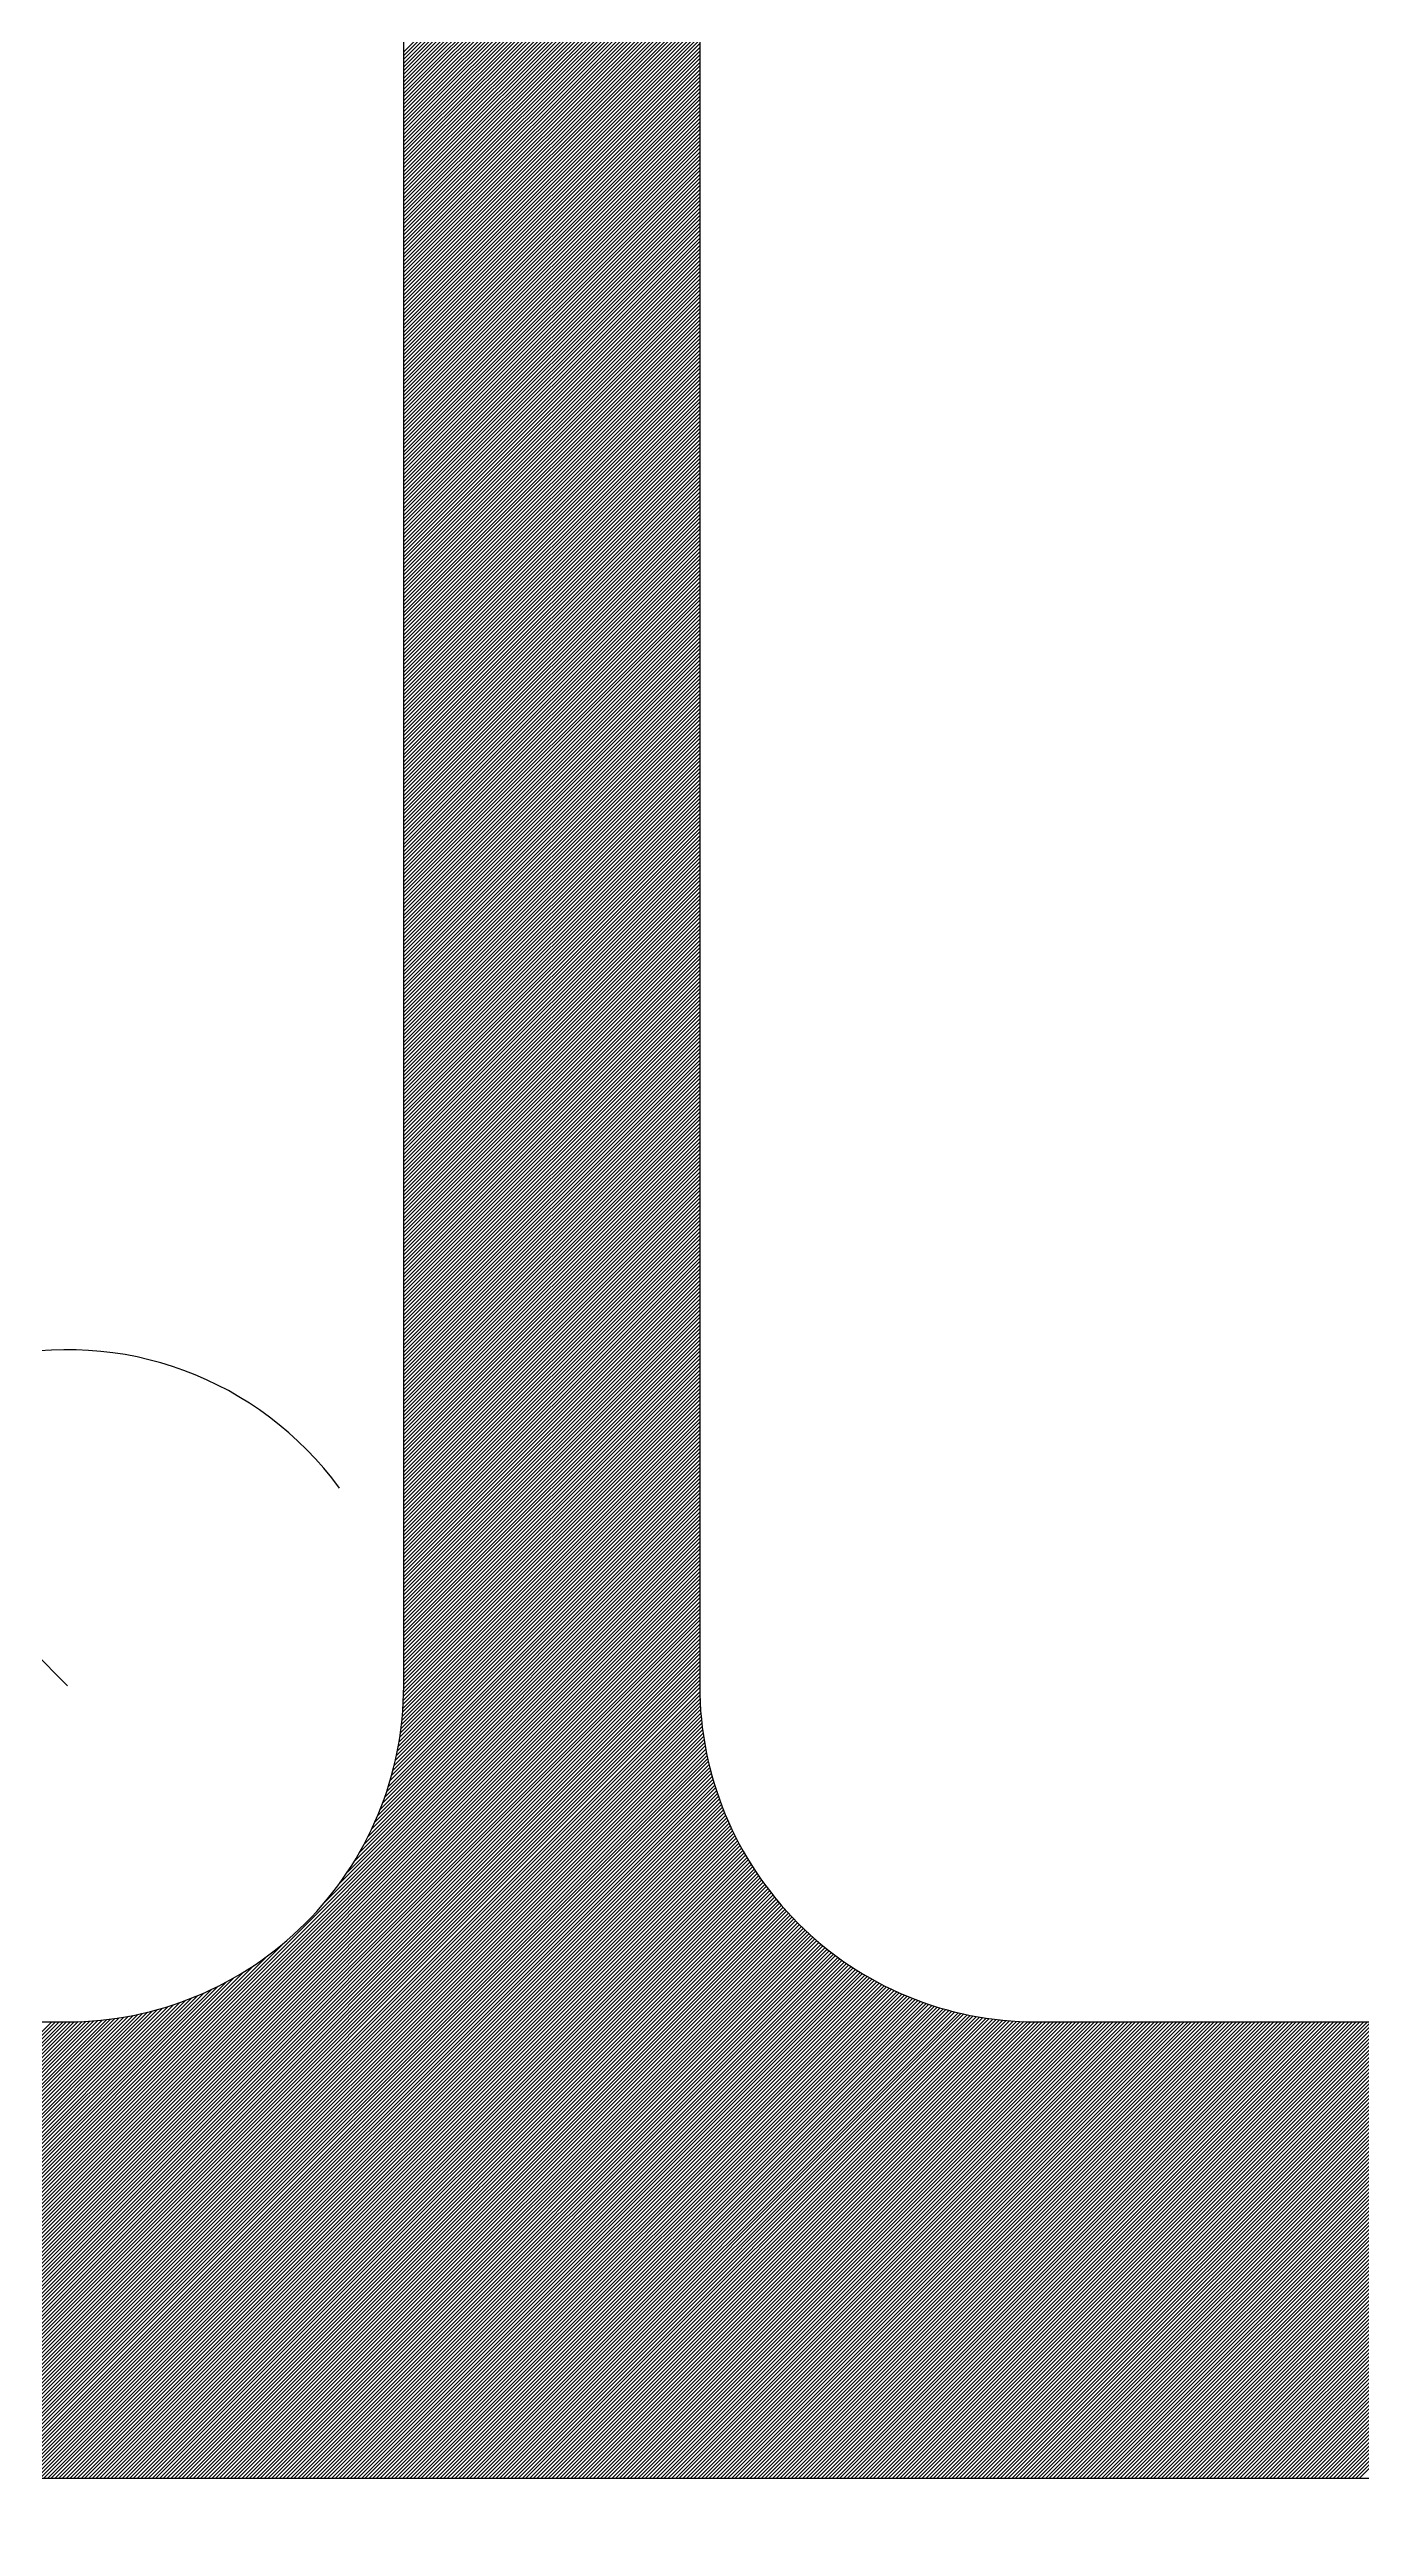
# Model space of a CAD drawing. Extents: x 7 to 3068, y 44 to 931.
# Drawn here: x 285.9 to 348, y 154.5 to 271.7 of the extents above; entities that cross this region are included whole.
import ezdxf

# ---------------------------------------------------------------- set-up
doc = ezdxf.new("R2010")
doc.units = 0
doc.layers.get('0').update_dxf_attribs({"linetype": 'CONTINUOUS'})
doc.layers.get('DEFPOINTS').update_dxf_attribs({"linetype": 'CONTINUOUS'})
doc.styles.get("Standard").update_dxf_attribs({"font": 'simplex.shx'})
doc.dimstyles.get("Standard").update_dxf_attribs({"dimtxt": 0.18, "dimasz": 0.18, "dimexe": 0.18, "dimexo": 0.0625, "dimgap": 0.09, "dimtad": 0, "dimtih": 1, "dimtoh": 1, "dimzin": 0, "dimcen": 0.09, "dimazin": 3, "dimtfac": 1, "dimtofl": 0, "dimtmove": 0, "dimatfit": 3})

# ---------------------------------------------------------------- blocks, each defined once
blk = doc.blocks.new('*X50')
at = {"color": 0}
for p, q in [((302.67, 271.58), (316.67, 285.58)), ((302.67, 271.4), (316.67, 285.4)), ((302.67, 271.23), (316.67, 285.23)), ((302.67, 271.05), (316.67, 285.05)), ((302.67, 270.87), (316.67, 284.87)), ((302.67, 270.69), (316.67, 284.69)), ((302.67, 270.52), (316.67, 284.52)), ((302.67, 270.34), (316.67, 284.34)), ((302.67, 270.16), (316.67, 284.16)), ((302.67, 269.99), (316.67, 283.99)), ((302.67, 269.81), (316.67, 283.81)), ((302.67, 269.63), (316.67, 283.63)), ((302.67, 269.46), (316.67, 283.46)), ((302.67, 269.28), (316.67, 283.28)), ((302.67, 269.1), (316.67, 283.1)), ((302.67, 268.93), (316.67, 282.93)), ((302.67, 268.75), (316.67, 282.75)), ((302.67, 268.57), (316.67, 282.57)), ((302.67, 268.4), (316.67, 282.4)), ((302.67, 268.22), (316.67, 282.22)), ((302.67, 268.04), (316.67, 282.04)), ((302.67, 267.87), (316.67, 281.87)), ((302.67, 267.69), (316.67, 281.69)), ((302.67, 267.51), (316.67, 281.51)), ((302.67, 267.34), (316.67, 281.34)), ((302.67, 267.16), (316.67, 281.16)), ((302.67, 266.98), (316.67, 280.98)), ((302.67, 266.81), (316.67, 280.81)), ((302.67, 266.63), (316.67, 280.63)), ((302.67, 266.45), (316.67, 280.45)), ((302.67, 266.28), (316.67, 280.28)), ((302.67, 266.1), (316.67, 280.1)), ((302.67, 265.92), (316.67, 279.92)), ((302.67, 265.75), (316.67, 279.75)), ((302.67, 265.57), (316.67, 279.57)), ((302.67, 265.39), (316.67, 279.39)), ((302.67, 265.21), (316.67, 279.21)), ((302.67, 265.04), (316.67, 279.04)), ((302.67, 264.86), (316.67, 278.86)), ((302.67, 264.68), (316.67, 278.68)), ((302.67, 264.51), (316.67, 278.51)), ((302.67, 264.33), (316.67, 278.33)), ((302.67, 264.15), (316.67, 278.15)), ((302.67, 263.98), (316.67, 277.98)), ((302.67, 263.8), (316.67, 277.8)), ((302.67, 263.62), (316.67, 277.62)), ((302.67, 263.45), (316.67, 277.45)), ((302.67, 263.27), (316.67, 277.27)), ((302.67, 263.09), (316.67, 277.09)), ((302.67, 262.92), (316.67, 276.92)), ((302.67, 262.74), (316.67, 276.74)), ((302.67, 262.56), (316.67, 276.56)), ((302.67, 262.39), (316.67, 276.39)), ((302.67, 262.21), (316.67, 276.21)), ((302.67, 262.03), (316.67, 276.03)), ((302.67, 261.86), (316.67, 275.86)), ((302.67, 261.68), (316.67, 275.68)), ((302.67, 261.5), (316.67, 275.5)), ((302.67, 261.33), (316.67, 275.33)), ((302.67, 261.15), (316.67, 275.15)), ((302.67, 260.97), (316.67, 274.97)), ((302.67, 260.8), (316.67, 274.8)), ((302.67, 260.62), (316.67, 274.62)), ((302.67, 260.44), (316.67, 274.44)), ((302.67, 260.27), (316.67, 274.27)), ((302.67, 260.09), (316.67, 274.09)), ((302.67, 259.91), (316.67, 273.91)), ((302.67, 259.73), (316.67, 273.73)), ((302.67, 259.56), (316.67, 273.56)), ((302.67, 259.38), (316.67, 273.38)), ((302.67, 259.2), (316.67, 273.2)), ((302.67, 259.03), (316.67, 273.03)), ((302.67, 258.85), (316.67, 272.85)), ((302.67, 258.67), (316.67, 272.67)), ((302.67, 258.5), (316.67, 272.5)), ((302.67, 258.32), (316.67, 272.32)), ((302.67, 258.14), (316.67, 272.14)), ((302.67, 257.97), (316.67, 271.97)), ((302.67, 257.79), (316.67, 271.79)), ((302.67, 257.61), (316.67, 271.61)), ((302.67, 257.44), (316.67, 271.44)), ((302.67, 257.26), (316.67, 271.26)), ((302.67, 257.08), (316.67, 271.08)), ((302.67, 256.91), (316.67, 270.91)), ((302.67, 256.73), (316.67, 270.73)), ((302.67, 256.55), (316.67, 270.55)), ((302.67, 256.38), (316.67, 270.38)), ((302.67, 256.2), (316.67, 270.2)), ((302.67, 256.02), (316.67, 270.02)), ((302.67, 255.85), (316.67, 269.85)), ((302.67, 255.67), (316.67, 269.67)), ((302.67, 255.49), (316.67, 269.49)), ((302.67, 255.32), (316.67, 269.32)), ((302.67, 255.14), (316.67, 269.14)), ((302.67, 254.96), (316.67, 268.96)), ((302.67, 254.79), (316.67, 268.79)), ((302.67, 254.61), (316.67, 268.61)), ((302.67, 254.43), (316.67, 268.43)), ((302.67, 254.25), (316.67, 268.25)), ((302.67, 254.08), (316.67, 268.08)), ((302.67, 253.9), (316.67, 267.9)), ((302.67, 253.72), (316.67, 267.72)), ((302.67, 253.55), (316.67, 267.55)), ((302.67, 253.37), (316.67, 267.37)), ((302.67, 253.19), (316.67, 267.19)), ((302.67, 253.02), (316.67, 267.02)), ((302.67, 252.84), (316.67, 266.84)), ((302.67, 252.66), (316.67, 266.66)), ((302.67, 252.49), (316.67, 266.49)), ((302.67, 252.31), (316.67, 266.31)), ((302.67, 252.13), (316.67, 266.13)), ((302.67, 251.96), (316.67, 265.96)), ((302.67, 251.78), (316.67, 265.78)), ((302.67, 251.6), (316.67, 265.6)), ((302.67, 251.43), (316.67, 265.43)), ((302.67, 251.25), (316.67, 265.25)), ((302.67, 251.07), (316.67, 265.07)), ((302.67, 250.9), (316.67, 264.9)), ((302.67, 250.72), (316.67, 264.72)), ((302.67, 250.54), (316.67, 264.54)), ((302.67, 250.37), (316.67, 264.37)), ((302.67, 250.19), (316.67, 264.19)), ((302.67, 250.01), (316.67, 264.01)), ((302.67, 249.84), (316.67, 263.84)), ((302.67, 249.66), (316.67, 263.66)), ((302.67, 249.48), (316.67, 263.48)), ((302.67, 249.31), (316.67, 263.31)), ((302.67, 249.13), (316.67, 263.13)), ((302.67, 248.95), (316.67, 262.95)), ((302.67, 248.77), (316.67, 262.77)), ((302.67, 248.6), (316.67, 262.6)), ((302.67, 248.42), (316.67, 262.42)), ((302.67, 248.24), (316.67, 262.24)), ((302.67, 248.07), (316.67, 262.07)), ((302.67, 247.89), (316.67, 261.89)), ((302.67, 247.71), (316.67, 261.71)), ((302.67, 247.54), (316.67, 261.54)), ((302.67, 247.36), (316.67, 261.36)), ((302.67, 247.18), (316.67, 261.18)), ((302.67, 247.01), (316.67, 261.01)), ((302.67, 246.83), (316.67, 260.83)), ((302.67, 246.65), (316.67, 260.65)), ((302.67, 246.48), (316.67, 260.48)), ((302.67, 246.3), (316.67, 260.3)), ((302.67, 246.12), (316.67, 260.12)), ((302.67, 245.95), (316.67, 259.95)), ((302.67, 245.77), (316.67, 259.77)), ((302.67, 245.59), (316.67, 259.59)), ((302.67, 245.42), (316.67, 259.42)), ((302.67, 245.24), (316.67, 259.24)), ((302.67, 245.06), (316.67, 259.06)), ((302.67, 244.89), (316.67, 258.89)), ((302.67, 244.71), (316.67, 258.71)), ((302.67, 244.53), (316.67, 258.53)), ((302.67, 244.36), (316.67, 258.36)), ((302.67, 244.18), (316.67, 258.18)), ((302.67, 244), (316.67, 258)), ((302.67, 243.82), (316.67, 257.82)), ((302.67, 243.65), (316.67, 257.65)), ((302.67, 243.47), (316.67, 257.47)), ((302.67, 243.29), (316.67, 257.29)), ((302.67, 243.12), (316.67, 257.12)), ((302.67, 242.94), (316.67, 256.94)), ((302.67, 242.76), (316.67, 256.76)), ((302.67, 242.59), (316.67, 256.59)), ((302.67, 242.41), (316.67, 256.41)), ((302.67, 242.23), (316.67, 256.23)), ((302.67, 242.06), (316.67, 256.06)), ((302.67, 241.88), (316.67, 255.88)), ((302.67, 241.7), (316.67, 255.7)), ((302.67, 241.53), (316.67, 255.53)), ((302.67, 241.35), (316.67, 255.35)), ((302.67, 241.17), (316.67, 255.17)), ((302.67, 241), (316.67, 255)), ((302.67, 240.82), (316.67, 254.82)), ((302.67, 240.64), (316.67, 254.64)), ((302.67, 240.47), (316.67, 254.47)), ((302.67, 240.29), (316.67, 254.29)), ((302.67, 240.11), (316.67, 254.11)), ((302.67, 239.94), (316.67, 253.94)), ((302.67, 239.76), (316.67, 253.76)), ((302.67, 239.58), (316.67, 253.58)), ((302.67, 239.41), (316.67, 253.41)), ((302.67, 239.23), (316.67, 253.23)), ((302.67, 239.05), (316.67, 253.05)), ((302.67, 238.88), (316.67, 252.88)), ((302.67, 238.7), (316.67, 252.7)), ((302.67, 238.52), (316.67, 252.52)), ((302.67, 238.34), (316.67, 252.34)), ((302.67, 238.17), (316.67, 252.17)), ((302.67, 237.99), (316.67, 251.99)), ((302.67, 237.81), (316.67, 251.81)), ((302.67, 237.64), (316.67, 251.64)), ((302.67, 237.46), (316.67, 251.46)), ((302.67, 237.28), (316.67, 251.28)), ((302.67, 237.11), (316.67, 251.11)), ((302.67, 236.93), (316.67, 250.93)), ((302.67, 236.75), (316.67, 250.75)), ((302.67, 236.58), (316.67, 250.58)), ((302.67, 236.4), (316.67, 250.4)), ((302.67, 236.22), (316.67, 250.22)), ((302.67, 236.05), (316.67, 250.05)), ((302.67, 235.87), (316.67, 249.87)), ((302.67, 235.69), (316.67, 249.69)), ((302.67, 235.52), (316.67, 249.52)), ((302.67, 235.34), (316.67, 249.34)), ((302.67, 235.16), (316.67, 249.16)), ((302.67, 234.99), (316.67, 248.99)), ((302.67, 234.81), (316.67, 248.81)), ((302.67, 234.63), (316.67, 248.63)), ((302.67, 234.46), (316.67, 248.46)), ((302.67, 234.28), (316.67, 248.28)), ((302.67, 234.1), (316.67, 248.1)), ((302.67, 233.93), (316.67, 247.93)), ((302.67, 233.75), (316.67, 247.75)), ((302.67, 233.57), (316.67, 247.57)), ((302.67, 233.4), (316.67, 247.4)), ((302.67, 233.22), (316.67, 247.22)), ((302.67, 233.04), (316.67, 247.04)), ((302.67, 232.86), (316.67, 246.86)), ((302.67, 232.69), (316.67, 246.69)), ((302.67, 232.51), (316.67, 246.51)), ((302.67, 232.33), (316.67, 246.33)), ((302.67, 232.16), (316.67, 246.16)), ((302.67, 231.98), (316.67, 245.98)), ((302.67, 231.8), (316.67, 245.8)), ((302.67, 231.63), (316.67, 245.63)), ((302.67, 231.45), (316.67, 245.45)), ((302.67, 231.27), (316.67, 245.27)), ((302.67, 231.1), (316.67, 245.1)), ((302.67, 230.92), (316.67, 244.92)), ((302.67, 230.74), (316.67, 244.74)), ((302.67, 230.57), (316.67, 244.57)), ((302.67, 230.39), (316.67, 244.39)), ((302.67, 230.21), (316.67, 244.21)), ((302.67, 230.04), (316.67, 244.04)), ((302.67, 229.86), (316.67, 243.86)), ((302.67, 229.68), (316.67, 243.68)), ((302.67, 229.51), (316.67, 243.51)), ((302.67, 229.33), (316.67, 243.33)), ((302.67, 229.15), (316.67, 243.15)), ((302.67, 228.98), (316.67, 242.98)), ((302.67, 228.8), (316.67, 242.8)), ((302.67, 228.62), (316.67, 242.62)), ((302.67, 228.45), (316.67, 242.45)), ((302.67, 228.27), (316.67, 242.27)), ((302.67, 228.09), (316.67, 242.09)), ((302.67, 227.92), (316.67, 241.92)), ((302.67, 227.74), (316.67, 241.74)), ((302.67, 227.56), (316.67, 241.56)), ((302.67, 227.38), (316.67, 241.38)), ((302.67, 227.21), (316.67, 241.21)), ((302.67, 227.03), (316.67, 241.03)), ((302.67, 226.85), (316.67, 240.85)), ((302.67, 226.68), (316.67, 240.68)), ((302.67, 226.5), (316.67, 240.5)), ((302.67, 226.32), (316.67, 240.32)), ((302.67, 226.15), (316.67, 240.15)), ((302.67, 225.97), (316.67, 239.97)), ((302.67, 225.79), (316.67, 239.79)), ((302.67, 225.62), (316.67, 239.62)), ((302.67, 225.44), (316.67, 239.44)), ((302.67, 225.26), (316.67, 239.26)), ((302.67, 225.09), (316.67, 239.09)), ((302.67, 224.91), (316.67, 238.91)), ((302.67, 224.73), (316.67, 238.73)), ((302.67, 224.56), (316.67, 238.56)), ((302.67, 224.38), (316.67, 238.38)), ((302.67, 224.2), (316.67, 238.2)), ((302.67, 224.03), (316.67, 238.03)), ((302.67, 223.85), (316.67, 237.85)), ((302.67, 223.67), (316.67, 237.67)), ((302.67, 223.5), (316.67, 237.5)), ((302.67, 223.32), (316.67, 237.32)), ((302.67, 223.14), (316.67, 237.14)), ((302.67, 222.97), (316.67, 236.97)), ((302.67, 222.79), (316.67, 236.79)), ((302.67, 222.61), (316.67, 236.61)), ((302.67, 222.43), (316.67, 236.43)), ((302.67, 222.26), (316.67, 236.26)), ((302.67, 222.08), (316.67, 236.08)), ((302.67, 221.9), (316.67, 235.9)), ((302.67, 221.73), (316.67, 235.73)), ((302.67, 221.55), (316.67, 235.55)), ((302.67, 221.37), (316.67, 235.37)), ((302.67, 221.2), (316.67, 235.2)), ((302.67, 221.02), (316.67, 235.02)), ((302.67, 220.84), (316.67, 234.84)), ((302.67, 220.67), (316.67, 234.67)), ((302.67, 220.49), (316.67, 234.49)), ((302.67, 220.31), (316.67, 234.31)), ((302.67, 220.14), (316.67, 234.14)), ((302.67, 219.96), (316.67, 233.96)), ((302.67, 219.78), (316.67, 233.78)), ((302.67, 219.61), (316.67, 233.61)), ((302.67, 219.43), (316.67, 233.43)), ((302.67, 219.25), (316.67, 233.25)), ((302.67, 219.08), (316.67, 233.08)), ((302.67, 218.9), (316.67, 232.9)), ((302.67, 218.72), (316.67, 232.72)), ((302.67, 218.55), (316.67, 232.55)), ((302.67, 218.37), (316.67, 232.37)), ((302.67, 218.19), (316.67, 232.19)), ((302.67, 218.02), (316.67, 232.02)), ((302.67, 217.84), (316.67, 231.84)), ((302.67, 217.66), (316.67, 231.66)), ((302.67, 217.49), (316.67, 231.49)), ((302.67, 217.31), (316.67, 231.31)), ((302.67, 217.13), (316.67, 231.13)), ((302.67, 216.95), (316.67, 230.95)), ((302.67, 216.78), (316.67, 230.78)), ((302.67, 216.6), (316.67, 230.6)), ((302.67, 216.42), (316.67, 230.42)), ((302.67, 216.25), (316.67, 230.25)), ((302.67, 216.07), (316.67, 230.07)), ((302.67, 215.89), (316.67, 229.89)), ((302.67, 215.72), (316.67, 229.72)), ((302.67, 215.54), (316.67, 229.54)), ((302.67, 215.36), (316.67, 229.36)), ((302.67, 215.19), (316.67, 229.19)), ((302.67, 215.01), (316.67, 229.01)), ((302.67, 214.83), (316.67, 228.83)), ((302.67, 214.66), (316.67, 228.66)), ((302.67, 214.48), (316.67, 228.48)), ((302.67, 214.3), (316.67, 228.3)), ((302.67, 214.13), (316.67, 228.13)), ((302.67, 213.95), (316.67, 227.95)), ((302.67, 213.77), (316.67, 227.77)), ((302.67, 213.6), (316.67, 227.6)), ((302.67, 213.42), (316.67, 227.42)), ((302.67, 213.24), (316.67, 227.24)), ((302.67, 213.07), (316.67, 227.07)), ((302.67, 212.89), (316.67, 226.89)), ((302.67, 212.71), (316.67, 226.71)), ((302.67, 212.54), (316.67, 226.54)), ((302.67, 212.36), (316.67, 226.36)), ((302.67, 212.18), (316.67, 226.18)), ((302.67, 212.01), (316.67, 226.01)), ((302.67, 211.83), (316.67, 225.83)), ((302.67, 211.65), (316.67, 225.65)), ((302.67, 211.47), (316.67, 225.47)), ((302.67, 211.3), (316.67, 225.3)), ((302.67, 211.12), (316.67, 225.12)), ((302.67, 210.94), (316.67, 224.94)), ((302.67, 210.77), (316.67, 224.77)), ((302.67, 210.59), (316.67, 224.59)), ((302.67, 210.41), (316.67, 224.41)), ((302.67, 210.24), (316.67, 224.24)), ((302.67, 210.06), (316.67, 224.06)), ((302.67, 209.88), (316.67, 223.88)), ((302.67, 209.71), (316.67, 223.71)), ((302.67, 209.53), (316.67, 223.53)), ((302.67, 209.35), (316.67, 223.35)), ((302.67, 209.18), (316.67, 223.18)), ((302.67, 209), (316.67, 223)), ((302.67, 208.82), (316.67, 222.82)), ((302.67, 208.65), (316.67, 222.65)), ((302.67, 208.47), (316.67, 222.47)), ((302.67, 208.29), (316.67, 222.29)), ((302.67, 208.12), (316.67, 222.12)), ((302.67, 207.94), (316.67, 221.94)), ((302.67, 207.76), (316.67, 221.76)), ((302.67, 207.59), (316.67, 221.59)), ((302.67, 207.41), (316.67, 221.41)), ((302.67, 207.23), (316.67, 221.23)), ((302.67, 207.06), (316.67, 221.06)), ((302.67, 206.88), (316.67, 220.88)), ((302.67, 206.7), (316.67, 220.7)), ((302.67, 206.53), (316.67, 220.53)), ((302.67, 206.35), (316.67, 220.35)), ((302.67, 206.17), (316.67, 220.17)), ((302.67, 205.99), (316.67, 219.99)), ((302.67, 205.82), (316.67, 219.82)), ((302.67, 205.64), (316.67, 219.64)), ((302.67, 205.46), (316.67, 219.46)), ((302.67, 205.29), (316.67, 219.29)), ((302.67, 205.11), (316.67, 219.11)), ((302.67, 204.93), (316.67, 218.93)), ((302.67, 204.76), (316.67, 218.76)), ((302.67, 204.58), (316.67, 218.58)), ((302.67, 204.4), (316.67, 218.4)), ((302.67, 204.23), (316.67, 218.23)), ((302.67, 204.05), (316.67, 218.05)), ((302.67, 203.87), (316.67, 217.87)), ((302.67, 203.7), (316.67, 217.7)), ((302.67, 203.52), (316.67, 217.52)), ((302.67, 203.34), (316.67, 217.34)), ((302.67, 203.17), (316.67, 217.17)), ((302.67, 202.99), (316.67, 216.99)), ((302.67, 202.81), (316.67, 216.81)), ((302.67, 202.64), (316.67, 216.64)), ((302.67, 202.46), (316.67, 216.46)), ((302.67, 202.28), (316.67, 216.28)), ((302.67, 202.11), (316.67, 216.11)), ((302.67, 201.93), (316.67, 215.93)), ((302.67, 201.75), (316.67, 215.75)), ((302.67, 201.58), (316.67, 215.58)), ((302.67, 201.4), (316.67, 215.4)), ((302.67, 201.22), (316.67, 215.22)), ((302.67, 201.04), (316.67, 215.04)), ((302.67, 200.87), (316.67, 214.87)), ((302.67, 200.69), (316.67, 214.69)), ((302.67, 200.51), (316.67, 214.51)), ((302.67, 200.34), (316.67, 214.34)), ((302.67, 200.16), (316.67, 214.16)), ((302.67, 199.98), (316.67, 213.98)), ((302.67, 199.81), (316.67, 213.81)), ((302.67, 199.63), (316.67, 213.63)), ((302.67, 199.45), (316.67, 213.45)), ((302.67, 199.28), (316.67, 213.28)), ((302.67, 199.1), (316.67, 213.1)), ((302.67, 198.92), (316.67, 212.92)), ((302.67, 198.75), (316.67, 212.75)), ((302.67, 198.57), (316.67, 212.57)), ((302.67, 198.39), (316.67, 212.39)), ((302.67, 198.22), (316.67, 212.22)), ((302.67, 198.04), (316.67, 212.04)), ((302.67, 197.86), (316.67, 211.86)), ((302.67, 197.69), (316.67, 211.69)), ((302.67, 197.51), (316.67, 211.51)), ((302.67, 197.33), (316.67, 211.33)), ((302.67, 197.16), (316.67, 211.16)), ((302.67, 196.98), (316.67, 210.98)), ((302.67, 196.8), (316.67, 210.8)), ((302.67, 196.63), (316.67, 210.63)), ((302.67, 196.45), (316.67, 210.45)), ((302.67, 196.27), (316.67, 210.27)), ((302.67, 196.1), (316.67, 210.1)), ((302.67, 195.92), (316.67, 209.92)), ((302.67, 195.74), (316.67, 209.74)), ((302.67, 195.56), (316.67, 209.56)), ((302.67, 195.39), (316.67, 209.39)), ((302.67, 195.21), (316.67, 209.21)), ((302.67, 195.03), (316.67, 209.03)), ((302.67, 194.86), (316.67, 208.86)), ((302.67, 194.68), (316.67, 208.68)), ((302.65, 193.42), (316.67, 207.44)), ((302.66, 193.61), (316.67, 207.62)), ((302.67, 194.5), (316.67, 208.5)), ((302.67, 194.33), (316.67, 208.33)), ((302.67, 194.15), (316.67, 208.15)), ((302.67, 193.97), (316.67, 207.97)), ((302.67, 193.79), (316.67, 207.8)), ((302.54, 192.25), (316.67, 206.38)), ((302.57, 192.45), (316.67, 206.56)), ((302.59, 192.65), (316.67, 206.74)), ((302.61, 192.85), (316.67, 206.91)), ((302.62, 193.04), (316.67, 207.09)), ((302.64, 193.23), (316.67, 207.27)), ((302.27, 190.75), (316.67, 205.15)), ((302.32, 190.97), (316.67, 205.32)), ((302.37, 191.2), (316.67, 205.5)), ((302.41, 191.41), (316.67, 205.68)), ((302.45, 191.63), (316.67, 205.85)), ((302.48, 191.84), (316.67, 206.03)), ((302.51, 192.05), (316.67, 206.21)), ((301.86, 189.27), (316.67, 204.08)), ((301.95, 189.53), (316.67, 204.26)), ((302.02, 189.79), (316.67, 204.44)), ((302.09, 190.04), (316.67, 204.62)), ((302.16, 190.28), (316.67, 204.79)), ((302.22, 190.51), (316.67, 204.97)), ((300.99, 187.16), (316.67, 202.85)), ((301.15, 187.5), (316.67, 203.02)), ((301.3, 187.83), (316.67, 203.2)), ((301.44, 188.14), (316.67, 203.38)), ((301.56, 188.44), (316.67, 203.55)), ((301.67, 188.73), (316.67, 203.73)), ((301.77, 189), (316.67, 203.91)), ((271.85, 156.79), (316.67, 201.61)), ((298.95, 184.06), (316.67, 201.79)), ((299.59, 184.89), (316.67, 201.96)), ((300.01, 185.47), (316.67, 202.14)), ((300.32, 185.96), (316.67, 202.32)), ((300.58, 186.4), (316.67, 202.49)), ((300.8, 186.79), (316.67, 202.67)), ((272.03, 156.79), (316.67, 201.43)), ((272.2, 156.79), (316.67, 201.26)), ((272.38, 156.79), (316.67, 201.08)), ((272.56, 156.79), (316.67, 200.9)), ((272.74, 156.79), (316.67, 200.73)), ((272.91, 156.79), (316.67, 200.55)), ((273.09, 156.79), (316.67, 200.37)), ((273.27, 156.79), (316.67, 200.2)), ((273.44, 156.79), (316.67, 200.02)), ((273.62, 156.79), (316.67, 199.84)), ((273.8, 156.79), (316.67, 199.67)), ((273.97, 156.79), (316.67, 199.49)), ((274.15, 156.79), (316.67, 199.31)), ((274.33, 156.79), (316.67, 199.14)), ((274.5, 156.79), (316.67, 198.96)), ((274.68, 156.79), (316.67, 198.78)), ((274.86, 156.79), (316.67, 198.6)), ((275.03, 156.79), (316.67, 198.43)), ((275.21, 156.79), (316.67, 198.25)), ((275.39, 156.79), (316.67, 198.07)), ((275.56, 156.79), (316.67, 197.9)), ((275.74, 156.79), (316.67, 197.72)), ((275.92, 156.79), (316.67, 197.54)), ((276.09, 156.79), (316.67, 197.37)), ((276.27, 156.79), (316.67, 197.19)), ((276.45, 156.79), (316.67, 197.01)), ((276.62, 156.79), (316.67, 196.84)), ((276.8, 156.79), (316.67, 196.66)), ((276.98, 156.79), (316.67, 196.48)), ((277.15, 156.79), (316.67, 196.31)), ((277.33, 156.79), (316.67, 196.13)), ((277.51, 156.79), (316.67, 195.95)), ((277.69, 156.79), (316.67, 195.78)), ((277.86, 156.79), (316.67, 195.6)), ((278.04, 156.79), (316.67, 195.42)), ((278.22, 156.79), (316.67, 195.25)), ((278.39, 156.79), (316.67, 195.07)), ((278.57, 156.79), (316.67, 194.89)), ((278.75, 156.79), (316.67, 194.72)), ((278.92, 156.79), (316.67, 194.54)), ((279.1, 156.79), (316.67, 194.36)), ((279.28, 156.79), (316.67, 194.19)), ((279.45, 156.79), (316.68, 194.01)), ((279.63, 156.79), (316.68, 193.84)), ((279.81, 156.79), (316.69, 193.67)), ((279.98, 156.79), (316.69, 193.5)), ((280.16, 156.79), (316.7, 193.33)), ((280.34, 156.79), (316.71, 193.16)), ((280.51, 156.79), (316.73, 193)), ((280.69, 156.79), (316.74, 192.84)), ((280.87, 156.79), (316.76, 192.68)), ((281.04, 156.79), (316.77, 192.52)), ((281.22, 156.79), (316.79, 192.36)), ((281.4, 156.79), (316.81, 192.2)), ((281.57, 156.79), (316.83, 192.05)), ((281.75, 156.79), (316.85, 191.89)), ((281.93, 156.79), (316.88, 191.74)), ((282.1, 156.79), (316.9, 191.59)), ((282.28, 156.79), (316.93, 191.44)), ((282.46, 156.79), (316.96, 191.29)), ((282.63, 156.79), (316.99, 191.14)), ((282.81, 156.79), (317.02, 190.99)), ((282.99, 156.79), (317.05, 190.85)), ((283.17, 156.79), (317.08, 190.71)), ((283.34, 156.79), (317.12, 190.56)), ((283.52, 156.79), (317.15, 190.42)), ((283.7, 156.79), (317.19, 190.28)), ((283.87, 156.79), (317.22, 190.14)), ((284.05, 156.79), (317.26, 190)), ((284.23, 156.79), (317.3, 189.86)), ((284.4, 156.79), (317.34, 189.73)), ((284.58, 156.79), (317.38, 189.59)), ((284.76, 156.79), (317.42, 189.46)), ((284.93, 156.79), (317.47, 189.32)), ((285.11, 156.79), (317.51, 189.19)), ((285.29, 156.79), (317.56, 189.06)), ((285.46, 156.79), (317.6, 188.93)), ((285.64, 156.79), (317.65, 188.8)), ((285.82, 156.79), (317.7, 188.67)), ((285.99, 156.79), (317.75, 188.54)), ((286.17, 156.79), (317.8, 188.42)), ((286.35, 156.79), (317.85, 188.29)), ((286.52, 156.79), (317.9, 188.16)), ((286.7, 156.79), (317.95, 188.04)), ((286.88, 156.79), (318.01, 187.92)), ((287.05, 156.79), (318.06, 187.79)), ((287.23, 156.79), (318.12, 187.67)), ((287.41, 156.79), (318.17, 187.55)), ((287.58, 156.79), (318.23, 187.43)), ((287.76, 156.79), (318.29, 187.31)), ((287.94, 156.79), (318.34, 187.19)), ((288.11, 156.79), (318.4, 187.08)), ((288.29, 156.79), (318.46, 186.96)), ((288.47, 156.79), (318.52, 186.84)), ((288.65, 156.79), (318.59, 186.73)), ((288.82, 156.79), (318.65, 186.61)), ((289, 156.79), (318.71, 186.5)), ((289.18, 156.79), (318.77, 186.39)), ((289.35, 156.79), (318.84, 186.28)), ((289.53, 156.79), (318.91, 186.16)), ((289.71, 156.79), (318.97, 186.05)), ((289.88, 156.79), (319.04, 185.94)), ((290.06, 156.79), (319.11, 185.84)), ((290.24, 156.79), (319.17, 185.73)), ((290.41, 156.79), (319.24, 185.62)), ((290.59, 156.79), (319.31, 185.51)), ((290.77, 156.79), (319.39, 185.41)), ((290.94, 156.79), (319.46, 185.3)), ((291.12, 156.79), (319.53, 185.2)), ((291.3, 156.79), (319.6, 185.09)), ((291.47, 156.79), (319.68, 184.99)), ((291.65, 156.79), (319.75, 184.89)), ((291.83, 156.79), (319.82, 184.79)), ((292, 156.79), (319.9, 184.68)), ((292.18, 156.79), (319.98, 184.58)), ((292.36, 156.79), (320.05, 184.49)), ((292.53, 156.79), (320.13, 184.39)), ((292.71, 156.79), (320.21, 184.29)), ((292.89, 156.79), (320.29, 184.19)), ((293.06, 156.79), (320.37, 184.09)), ((293.24, 156.79), (320.45, 184)), ((293.42, 156.79), (320.53, 183.9)), ((293.59, 156.79), (320.62, 183.81)), ((293.77, 156.79), (320.7, 183.71)), ((293.95, 156.79), (320.78, 183.62)), ((294.13, 156.79), (320.87, 183.53)), ((294.3, 156.79), (320.95, 183.44)), ((294.48, 156.79), (321.04, 183.35)), ((294.66, 156.79), (321.12, 183.26)), ((294.83, 156.79), (321.21, 183.17)), ((295.01, 156.79), (321.3, 183.08)), ((295.19, 156.79), (321.39, 182.99)), ((295.36, 156.79), (321.48, 182.9)), ((271.67, 156.79), (297, 182.11)), ((295.54, 156.79), (321.57, 182.81)), ((295.72, 156.79), (321.66, 182.73)), ((295.89, 156.79), (321.75, 182.64)), ((296.07, 156.79), (321.84, 182.56)), ((296.25, 156.79), (321.93, 182.47)), ((296.42, 156.79), (322.03, 182.39)), ((296.6, 156.79), (322.12, 182.31)), ((296.78, 156.79), (322.21, 182.23)), ((296.95, 156.79), (322.31, 182.14)), ((297.13, 156.79), (322.41, 182.06)), ((297.31, 156.79), (322.5, 181.98)), ((297.48, 156.79), (322.6, 181.9)), ((297.66, 156.79), (322.7, 181.83)), ((297.84, 156.79), (322.8, 181.75)), ((298.01, 156.79), (322.9, 181.67)), ((270.97, 156.79), (294.66, 180.48)), ((271.14, 156.79), (295.1, 180.74)), ((271.32, 156.79), (295.59, 181.06)), ((271.5, 156.79), (296.18, 181.47)), ((298.19, 156.79), (323, 181.59)), ((298.37, 156.79), (323.1, 181.52)), ((298.54, 156.79), (323.2, 181.44)), ((298.72, 156.79), (323.3, 181.37)), ((298.9, 156.79), (323.41, 181.3)), ((299.07, 156.79), (323.51, 181.22)), ((299.25, 156.79), (323.62, 181.15)), ((299.43, 156.79), (323.72, 181.08)), ((299.61, 156.79), (323.83, 181.01)), ((299.78, 156.79), (323.93, 180.94)), ((299.96, 156.79), (324.04, 180.87)), ((300.14, 156.79), (324.15, 180.8)), ((300.31, 156.79), (324.26, 180.73)), ((300.49, 156.79), (324.37, 180.67)), ((300.67, 156.79), (324.48, 180.6)), ((300.84, 156.79), (324.59, 180.54)), ((269.73, 156.79), (292.33, 179.39)), ((269.91, 156.79), (292.62, 179.5)), ((270.08, 156.79), (292.92, 179.62)), ((270.26, 156.79), (293.23, 179.76)), ((270.44, 156.79), (293.56, 179.91)), ((270.61, 156.79), (293.9, 180.08)), ((270.79, 156.79), (294.27, 180.27)), ((301.02, 156.79), (324.7, 180.47)), ((301.2, 156.79), (324.82, 180.41)), ((301.37, 156.79), (324.93, 180.35)), ((301.55, 156.79), (325.05, 180.28)), ((301.73, 156.79), (325.16, 180.22)), ((301.9, 156.79), (325.28, 180.16)), ((302.08, 156.79), (325.39, 180.1)), ((302.26, 156.79), (325.51, 180.04)), ((302.43, 156.79), (325.63, 179.98)), ((302.61, 156.79), (325.75, 179.93)), ((302.79, 156.79), (325.87, 179.87)), ((302.96, 156.79), (325.99, 179.81)), ((303.14, 156.79), (326.11, 179.76)), ((303.32, 156.79), (326.24, 179.71)), ((303.49, 156.79), (326.36, 179.65)), ((303.67, 156.79), (326.48, 179.6)), ((303.85, 156.79), (326.61, 179.55)), ((304.02, 156.79), (326.74, 179.5)), ((304.2, 156.79), (326.86, 179.45)), ((304.38, 156.79), (326.99, 179.4)), ((304.56, 156.79), (327.12, 179.35)), ((304.73, 156.79), (327.25, 179.31)), ((264.43, 156.79), (286.03, 178.39)), ((264.6, 156.79), (286.2, 178.39)), ((264.78, 156.79), (286.38, 178.39)), ((264.96, 156.79), (286.56, 178.39)), ((265.13, 156.79), (286.73, 178.39)), ((265.31, 156.79), (286.91, 178.39)), ((265.49, 156.79), (287.09, 178.39)), ((265.66, 156.79), (287.27, 178.4)), ((265.84, 156.79), (287.46, 178.4)), ((266.02, 156.79), (287.64, 178.41)), ((266.19, 156.79), (287.83, 178.42)), ((266.37, 156.79), (288.02, 178.44)), ((266.55, 156.79), (288.21, 178.45)), ((266.72, 156.79), (288.41, 178.47)), ((266.9, 156.79), (288.61, 178.49)), ((267.08, 156.79), (288.81, 178.52)), ((267.26, 156.79), (289.01, 178.55)), ((267.43, 156.79), (289.22, 178.58)), ((267.61, 156.79), (289.43, 178.61)), ((267.79, 156.79), (289.65, 178.65)), ((267.96, 156.79), (289.87, 178.69)), ((268.14, 156.79), (290.09, 178.74)), ((268.32, 156.79), (290.32, 178.79)), ((268.49, 156.79), (290.55, 178.84)), ((268.67, 156.79), (290.78, 178.9)), ((268.85, 156.79), (291.03, 178.97)), ((269.02, 156.79), (291.27, 179.04)), ((269.2, 156.79), (291.53, 179.12)), ((269.38, 156.79), (291.79, 179.2)), ((269.55, 156.79), (292.06, 179.29)), ((304.91, 156.79), (327.38, 179.26)), ((305.09, 156.79), (327.51, 179.22)), ((305.26, 156.79), (327.65, 179.17)), ((305.44, 156.79), (327.78, 179.13)), ((305.62, 156.79), (327.91, 179.09)), ((305.79, 156.79), (328.05, 179.05)), ((305.97, 156.79), (328.19, 179.01)), ((306.15, 156.79), (328.32, 178.97)), ((306.32, 156.79), (328.46, 178.93)), ((306.5, 156.79), (328.6, 178.89)), ((306.68, 156.79), (328.74, 178.86)), ((306.85, 156.79), (328.89, 178.82)), ((307.03, 156.79), (329.03, 178.79)), ((307.21, 156.79), (329.17, 178.76)), ((307.38, 156.79), (329.32, 178.72)), ((307.56, 156.79), (329.47, 178.69)), ((307.74, 156.79), (329.61, 178.67)), ((307.91, 156.79), (329.76, 178.64)), ((308.09, 156.79), (329.91, 178.61)), ((308.27, 156.79), (330.07, 178.59)), ((308.44, 156.79), (330.22, 178.56)), ((308.62, 156.79), (330.37, 178.54)), ((308.8, 156.79), (330.53, 178.52)), ((308.97, 156.79), (330.69, 178.5)), ((309.15, 156.79), (330.85, 178.48)), ((309.33, 156.79), (331.01, 178.47)), ((309.5, 156.79), (331.17, 178.45)), ((309.68, 156.79), (331.33, 178.44)), ((309.86, 156.79), (331.49, 178.42)), ((310.04, 156.79), (331.66, 178.41)), ((310.21, 156.79), (331.83, 178.41)), ((310.39, 156.79), (332, 178.4)), ((310.57, 156.79), (332.17, 178.39)), ((310.74, 156.79), (332.34, 178.39)), ((310.92, 156.79), (332.52, 178.39)), ((311.1, 156.79), (332.7, 178.39)), ((311.27, 156.79), (332.87, 178.39)), ((311.45, 156.79), (333.05, 178.39)), ((311.63, 156.79), (333.23, 178.39)), ((311.8, 156.79), (333.4, 178.39)), ((311.98, 156.79), (333.58, 178.39)), ((312.16, 156.79), (333.76, 178.39)), ((312.33, 156.79), (333.93, 178.39)), ((312.51, 156.79), (334.11, 178.39)), ((312.69, 156.79), (334.29, 178.39)), ((312.86, 156.79), (334.46, 178.39)), ((313.04, 156.79), (334.64, 178.39)), ((313.22, 156.79), (334.82, 178.39)), ((313.39, 156.79), (334.99, 178.39)), ((313.57, 156.79), (335.17, 178.39)), ((313.75, 156.79), (335.35, 178.39)), ((313.92, 156.79), (335.52, 178.39)), ((314.1, 156.79), (335.7, 178.39)), ((314.28, 156.79), (335.88, 178.39)), ((314.45, 156.79), (336.05, 178.39)), ((314.63, 156.79), (336.23, 178.39)), ((314.81, 156.79), (336.41, 178.39)), ((314.98, 156.79), (336.58, 178.39)), ((315.16, 156.79), (336.76, 178.39)), ((315.34, 156.79), (336.94, 178.39)), ((315.52, 156.79), (337.12, 178.39)), ((315.69, 156.79), (337.29, 178.39)), ((315.87, 156.79), (337.47, 178.39)), ((316.05, 156.79), (337.65, 178.39)), ((316.22, 156.79), (337.82, 178.39)), ((316.4, 156.79), (338, 178.39)), ((316.58, 156.79), (338.18, 178.39)), ((316.75, 156.79), (338.35, 178.39)), ((316.93, 156.79), (338.53, 178.39)), ((317.11, 156.79), (338.71, 178.39)), ((317.28, 156.79), (338.88, 178.39)), ((317.46, 156.79), (339.06, 178.39)), ((317.64, 156.79), (339.24, 178.39)), ((317.81, 156.79), (339.41, 178.39)), ((317.99, 156.79), (339.59, 178.39)), ((318.17, 156.79), (339.77, 178.39)), ((318.34, 156.79), (339.94, 178.39)), ((318.52, 156.79), (340.12, 178.39)), ((318.7, 156.79), (340.3, 178.39)), ((318.87, 156.79), (340.47, 178.39)), ((319.05, 156.79), (340.65, 178.39)), ((319.23, 156.79), (340.83, 178.39)), ((319.4, 156.79), (341, 178.39)), ((319.58, 156.79), (341.18, 178.39)), ((319.76, 156.79), (341.36, 178.39)), ((319.93, 156.79), (341.53, 178.39)), ((320.11, 156.79), (341.71, 178.39)), ((320.29, 156.79), (341.89, 178.39)), ((320.46, 156.79), (342.06, 178.39)), ((320.64, 156.79), (342.24, 178.39)), ((320.82, 156.79), (342.42, 178.39)), ((321, 156.79), (342.6, 178.39)), ((321.17, 156.79), (342.77, 178.39)), ((321.35, 156.79), (342.95, 178.39)), ((321.53, 156.79), (343.13, 178.39)), ((321.7, 156.79), (343.3, 178.39)), ((321.88, 156.79), (343.48, 178.39)), ((322.06, 156.79), (343.66, 178.39)), ((322.23, 156.79), (343.83, 178.39)), ((322.41, 156.79), (344.01, 178.39)), ((322.59, 156.79), (344.19, 178.39)), ((322.76, 156.79), (344.36, 178.39)), ((322.94, 156.79), (344.54, 178.39)), ((323.12, 156.79), (344.72, 178.39)), ((323.29, 156.79), (344.89, 178.39)), ((323.47, 156.79), (345.07, 178.39)), ((323.65, 156.79), (345.25, 178.39)), ((323.82, 156.79), (345.42, 178.39)), ((324, 156.79), (345.6, 178.39)), ((324.18, 156.79), (345.78, 178.39)), ((324.35, 156.79), (345.95, 178.39)), ((324.53, 156.79), (346.13, 178.39)), ((324.71, 156.79), (346.31, 178.39)), ((324.88, 156.79), (346.48, 178.39)), ((325.06, 156.79), (346.66, 178.39)), ((325.24, 156.79), (346.84, 178.39)), ((325.41, 156.79), (347.01, 178.39)), ((325.59, 156.79), (347.19, 178.39)), ((325.77, 156.79), (347.37, 178.39)), ((325.95, 156.79), (347.55, 178.39)), ((326.12, 156.79), (347.72, 178.39)), ((326.3, 156.79), (347.9, 178.39)), ((326.48, 156.79), (348.08, 178.39)), ((326.65, 156.79), (348.25, 178.39)), ((326.83, 156.79), (348.43, 178.39)), ((327.01, 156.79), (348.61, 178.39)), ((327.18, 156.79), (348.78, 178.39)), ((327.36, 156.79), (348.96, 178.39)), ((327.54, 156.79), (349.14, 178.39)), ((327.71, 156.79), (349.31, 178.39)), ((327.89, 156.79), (349.49, 178.39)), ((328.07, 156.79), (349.67, 178.39)), ((328.24, 156.79), (349.84, 178.39)), ((328.42, 156.79), (350.02, 178.39)), ((328.6, 156.79), (350.2, 178.39)), ((328.77, 156.79), (350.37, 178.39)), ((328.95, 156.79), (350.55, 178.39)), ((329.13, 156.79), (350.73, 178.39)), ((329.3, 156.79), (350.9, 178.39)), ((329.48, 156.79), (351.08, 178.39)), ((329.66, 156.79), (351.26, 178.39)), ((329.83, 156.79), (351.43, 178.39)), ((330.01, 156.79), (351.61, 178.39)), ((330.19, 156.79), (351.79, 178.39)), ((330.36, 156.79), (351.96, 178.39)), ((330.54, 156.79), (352.14, 178.39)), ((330.72, 156.79), (352.32, 178.39)), ((330.89, 156.79), (352.49, 178.39)), ((331.07, 156.79), (352.67, 178.39)), ((331.25, 156.79), (352.85, 178.39)), ((331.43, 156.79), (353.03, 178.39)), ((331.6, 156.79), (353.2, 178.39)), ((331.78, 156.79), (353.38, 178.39)), ((331.96, 156.79), (353.56, 178.39)), ((332.13, 156.79), (353.73, 178.39)), ((332.31, 156.79), (353.91, 178.39)), ((332.49, 156.79), (354.09, 178.39)), ((332.66, 156.79), (354.26, 178.39)), ((332.84, 156.79), (354.44, 178.39)), ((333.02, 156.79), (354.62, 178.39)), ((333.19, 156.79), (354.79, 178.39)), ((333.37, 156.79), (354.97, 178.39)), ((333.55, 156.79), (355.15, 178.39)), ((333.72, 156.79), (355.32, 178.39)), ((333.9, 156.79), (355.5, 178.39)), ((334.08, 156.79), (355.68, 178.39)), ((334.25, 156.79), (355.85, 178.39)), ((334.43, 156.79), (356.03, 178.39)), ((334.61, 156.79), (356.21, 178.39)), ((334.78, 156.79), (356.38, 178.39)), ((334.96, 156.79), (356.56, 178.39)), ((335.14, 156.79), (356.74, 178.39)), ((335.31, 156.79), (356.91, 178.39)), ((335.49, 156.79), (357.09, 178.39)), ((335.67, 156.79), (357.27, 178.39)), ((335.84, 156.79), (357.44, 178.39)), ((336.02, 156.79), (357.62, 178.39)), ((336.2, 156.79), (357.8, 178.39)), ((336.37, 156.79), (357.97, 178.39)), ((336.55, 156.79), (358.15, 178.39)), ((336.73, 156.79), (358.33, 178.39)), ((336.91, 156.79), (358.51, 178.39)), ((337.08, 156.79), (358.68, 178.39)), ((337.26, 156.79), (358.86, 178.39)), ((337.44, 156.79), (359.04, 178.39)), ((337.61, 156.79), (359.21, 178.39)), ((337.79, 156.79), (359.39, 178.39)), ((337.97, 156.79), (359.57, 178.39)), ((338.14, 156.79), (359.74, 178.39)), ((338.32, 156.79), (359.92, 178.39)), ((338.5, 156.79), (360.1, 178.39)), ((338.67, 156.79), (360.27, 178.39)), ((338.85, 156.79), (360.45, 178.39)), ((339.03, 156.79), (360.63, 178.39)), ((339.2, 156.79), (360.8, 178.39)), ((339.38, 156.79), (360.98, 178.39)), ((339.56, 156.79), (361.16, 178.39)), ((339.73, 156.79), (361.33, 178.39)), ((339.91, 156.79), (361.51, 178.39)), ((340.09, 156.79), (361.69, 178.39)), ((340.26, 156.79), (361.86, 178.39)), ((340.44, 156.79), (362.04, 178.39)), ((340.62, 156.79), (362.22, 178.39)), ((340.79, 156.79), (362.39, 178.39)), ((340.97, 156.79), (362.57, 178.39)), ((341.15, 156.79), (362.75, 178.39)), ((341.32, 156.79), (362.92, 178.39)), ((341.5, 156.79), (363.1, 178.39)), ((341.68, 156.79), (363.28, 178.39)), ((341.85, 156.79), (363.45, 178.39)), ((342.03, 156.79), (363.63, 178.39)), ((342.21, 156.79), (363.81, 178.39)), ((342.39, 156.79), (363.99, 178.39)), ((342.56, 156.79), (364.16, 178.39)), ((342.74, 156.79), (364.34, 178.39)), ((342.92, 156.79), (364.52, 178.39)), ((343.09, 156.79), (364.69, 178.39)), ((343.27, 156.79), (364.87, 178.39)), ((343.45, 156.79), (365.05, 178.39)), ((343.62, 156.79), (365.22, 178.39)), ((343.8, 156.79), (365.4, 178.39)), ((343.98, 156.79), (365.58, 178.39)), ((344.15, 156.79), (365.75, 178.39)), ((344.33, 156.79), (365.93, 178.39)), ((344.51, 156.79), (366.11, 178.39)), ((344.68, 156.79), (366.28, 178.39)), ((344.86, 156.79), (366.46, 178.39)), ((345.04, 156.79), (366.64, 178.39)), ((345.21, 156.79), (366.81, 178.39)), ((345.39, 156.79), (366.99, 178.39)), ((345.57, 156.79), (367.17, 178.39)), ((345.74, 156.79), (367.34, 178.39)), ((345.92, 156.79), (367.52, 178.39)), ((346.1, 156.79), (367.7, 178.39)), ((346.27, 156.79), (367.87, 178.39)), ((346.45, 156.79), (368.05, 178.39)), ((346.63, 156.79), (368.23, 178.39)), ((346.8, 156.79), (368.4, 178.39)), ((346.98, 156.79), (368.58, 178.39)), ((347.16, 156.79), (368.76, 178.39)), ((347.34, 156.79), (368.94, 178.39)), ((347.51, 156.79), (369.11, 178.39)), ((347.69, 156.79), (369.29, 178.39)), ((347.87, 156.79), (369.47, 178.39))]:
    blk.add_line(p, q, dxfattribs=at)
blk = doc.blocks.new('*U58')
at = {"color": 3}
blk.add_text('bfi', height=20, dxfattribs=at).set_placement((293.96, 64.3))
blk = doc.blocks.new('*D9')
at = {"color": 1}
for p, q in [((147.17, 146.79), (147.17, 44.3)), ((472.17, 146.79), (472.17, 44.3)), ((167.17, 54.3), (452.17, 54.3))]:
    blk.add_line(p, q, dxfattribs=at)
for points in [[(167.17, 57.63), (167.17, 50.96), (147.17, 54.3)], [(452.17, 57.63), (452.17, 50.96), (472.17, 54.3)]]:
    blk.add_solid(points, dxfattribs=at)
at = {"layer": 'DEFPOINTS', "color": 0}
for p in [(147.17, 156.79), (472.17, 156.79), (472.17, 54.3)]:
    blk.add_point(p, dxfattribs=at)
blk.add_blockref('*U58', (0, 0))
blk = doc.blocks.new('*U57')
at = {"color": 3}
blk.add_text('R', height=20, rotation=314.7936, dxfattribs=at).set_placement((238.05, 257.56))
blk = doc.blocks.new('*D16')
at = {"color": 1}
for p, q in [((223.9, 257.61), (261.48, 219.76)), ((286.77, 194.29), (275.57, 205.57))]:
    blk.add_line(p, q, dxfattribs=at)
blk.add_arc((286.77, 194.29), 15.9, 36.0351, 170.8287, dxfattribs=at)
blk.add_solid([(263.85, 222.11), (259.11, 217.42), (275.57, 205.57)], dxfattribs=at)
at = {"layer": 'DEFPOINTS', "color": 0}
for p in [(275.57, 205.57), (286.77, 194.29)]:
    blk.add_point(p, dxfattribs=at)
blk.add_blockref('*U57', (0, 0))

msp = doc.modelspace()

# ---------------------------------------------------------------- linework, layer by layer
at = {"color": 18, "linetype": 'CONTINUOUS'}
msp.add_lwpolyline([(147.173, 156.788), (147.173, 178.388), (286.773, 178.388, 0.4142136), (302.673, 194.288), (302.673, 735.288, 0.4142136), (286.773, 751.188), (147.173, 751.188), (147.173, 772.788), (472.173, 772.788), (472.173, 751.188), (332.573, 751.188, 0.4142136), (316.673, 735.288), (316.673, 194.288, 0.4142136), (332.573, 178.388), (472.173, 178.388), (472.173, 156.788), (147.173, 156.788)], format="xyb", dxfattribs=at)

# ---------------------------------------------------------------- block references
at = {"color": 2, "linetype": 'CONTINUOUS'}
msp.add_blockref('*X50', (0, 0), dxfattribs=at)

# ---------------------------------------------------------------- dimensions: what is measured, and where the dimension line sits
dim = msp.add_radius_dim(center=(286.773, 194.288), mpoint=(275.571, 205.572), text='R', dimstyle='Standard', override={"dimscale": 1})
dim.commit()
dim.dimension.update_dxf_attribs({"geometry": '*D16', "text_midpoint": (249.839, 259.876)})
dim = msp.add_linear_dim(base=(472.173, 54.298), p1=(147.173, 156.788), p2=(472.173, 156.788), text='bfi', dimstyle='Standard', override={"dimscale": 1})
dim.commit()
dim.dimension.update_dxf_attribs({"geometry": '*D9', "text_midpoint": (309.673, 74.298)})

doc.saveas('drawing.dxf')
